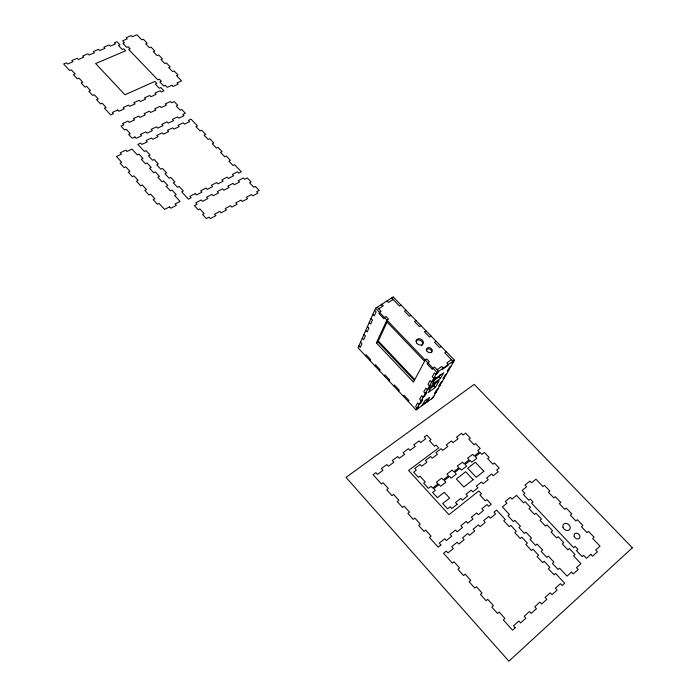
<?xml version="1.0" encoding="UTF-8"?>
<svg xmlns="http://www.w3.org/2000/svg" width="696" height="696" viewBox="0 0 696 696"><rect width="100%" height="100%" fill="white"/><g stroke="black" fill="none" stroke-linecap="round" stroke-linejoin="round"><path stroke-width="1.04" d="M375.57 308.241L358.022 347.817L416.104 409.874L432.912 397.851L454.488 360.206L393.205 296.983L375.57 308.241L437.062 372.438L416.104 409.874M381.277 305.483L381.834 304.239L383.313 305.77L378.615 308.772M365.478 355.786L365.992 354.664L370.69 359.675L370.168 360.789M392.57 298.366L393.205 296.983M417.6 408.804L418.6 407.021L417.104 408.091L415.634 406.525L417.644 402.923L419.114 404.489L420.619 403.419L422.663 399.782L421.15 400.861L419.671 399.286L421.715 395.606L423.203 397.19L424.717 396.111L426.796 392.405L425.273 393.484L423.777 391.9L425.865 388.15L427.37 389.743L428.901 388.664L431.015 384.879L429.484 385.967L427.97 384.366L430.093 380.547L431.624 382.147L433.164 381.06L435.322 377.206L433.782 378.293L432.242 376.684L434.417 372.786L435.957 374.396L437.514 373.308L438.611 371.342L434.487 367.044L432.277 369.306L427.144 363.947L429.345 361.685L426.787 359.005L425.23 360.084L413.415 382.121L376.353 342.902L386.924 320.09L388.499 319.072L386.019 316.489L384.453 317.507L383.879 318.742L378.955 313.591L379.511 312.347L381.077 311.338L377.145 307.232M376.353 342.902L377.885 341.893L387.167 321.926M374.866 365.818L375.396 364.704L380.129 369.759L379.59 370.864M384.331 375.927L384.879 374.822L389.647 379.92L389.09 381.017M393.875 386.123L394.432 385.027L399.243 390.16L398.669 391.248M403.489 396.398L404.063 395.311L408.909 400.487L408.326 401.566M422.072 405.603L424.708 400.931L429.676 397.39L427.013 402.07M429.423 389.02L433.817 385.915L435.731 382.53M434.06 380.303L438.932 376.867L440.324 374.396M435.313 387.481L439.15 380.729L432.077 385.732L428.284 392.474L435.313 387.481L433.817 385.915M440.446 378.45L443.717 372.699L435.565 378.441L432.338 384.183L440.446 378.45L438.932 376.867M431.442 398.904L433.939 396.059M436.018 392.44L434.539 393.492L436.627 389.838L438.106 388.786M422.681 404.533L427.631 400.992L426.17 399.443M440.22 385.097L438.732 386.15L440.864 382.426L442.36 381.365M444.518 377.606L443.013 378.668L445.188 374.866L446.693 373.804M451.112 366.096L449.599 367.157L447.38 371.038L448.894 369.967M437.062 372.438L454.488 360.206M453.357 362.181L451.834 363.251L452.965 361.276L444.744 352.794L446.275 351.732M437.062 369.733L441.708 366.479L443.256 368.088L442.586 369.272L447.702 365.678L448.381 364.495L446.832 362.894L451.417 359.684M441.168 346.469L439.637 347.513L434.556 342.258L436.079 341.223M431.015 335.994L429.484 337.029L424.447 331.818L425.978 330.791M420.95 325.606L419.418 326.633L414.416 321.465L415.956 320.447M410.971 315.305L409.431 316.315L404.472 311.19L406.012 310.19M401.07 305.092L399.53 306.092L391.665 297.966M393.136 299.48L388.499 302.455L387.028 300.924M386.358 321.326L424.586 361.276M374.657 310.312L376.127 311.851L374.291 315.958L372.83 314.427M371.02 318.498L372.473 320.021L370.681 324.049L369.237 322.526M367.462 326.52L368.897 328.042L367.14 331.992L365.704 330.478M378.119 340.849L414.642 379.433M377.885 341.893L414.198 380.277M363.973 334.393L365.391 335.907L363.66 339.779L362.251 338.273M360.545 342.119L361.955 343.615L360.258 347.417L358.858 345.929M416.025 341.005A3.758 2.975 27.1 0 1 421.35 341.023A3.758 2.975 27.1 0 1 421.654 345.721M426.274 349.67A3.019 2.393 27.9 0 1 429.893 349.235A3.019 2.393 27.9 0 1 431.564 352.472M632.368 547.795L508.889 661.2L346.008 477.378L474.22 384.375L632.368 547.795M515.249 627.783L512.552 630.211L503.286 619.875L504.905 618.44L499.154 612.028L497.527 613.463L491.794 607.069L493.421 605.65L487.713 599.299L486.095 600.709L480.414 594.384L482.041 592.983L476.386 586.685L474.759 588.077L469.13 581.804L470.757 580.42L465.163 574.183L463.527 575.557L457.951 569.337L459.586 567.98L454.036 561.794L452.391 563.151L443.561 553.303L446.293 551.075L447.946 552.911L453.383 548.465L451.73 546.638L457.142 542.227L458.786 544.046L464.154 539.661L462.509 537.851L467.842 533.501L469.487 535.302L474.776 530.978L473.141 529.186L478.404 524.888L480.04 526.672L485.269 522.4L483.624 520.625L488.827 516.397L490.454 518.163L495.613 513.944L493.986 512.186L496.553 510.09L505.279 519.468L503.747 520.738L509.228 526.637L510.768 525.358L516.275 531.283L514.744 532.57L520.277 538.521L521.809 537.225L527.368 543.193L525.845 544.498L531.431 550.501L532.953 549.188L538.556 555.217L537.034 556.539L542.671 562.594L544.194 561.263L549.849 567.344L548.326 568.675L554.016 574.792L555.53 573.443L564.673 583.265L562.15 585.536L560.428 583.683L555.356 588.242L557.078 590.104L551.971 594.706L550.249 592.835L545.107 597.455L546.83 599.334L541.662 603.997L539.931 602.11L534.711 606.79L536.451 608.687L531.205 613.411L529.465 611.506L524.184 616.256L525.915 618.17L520.599 622.963L518.859 621.032L513.5 625.852L515.249 627.783M590.843 554.39L586.467 558.314L583.622 555.321L582.16 556.626L576.497 550.649L577.967 549.344L575.148 546.369L573.678 547.665L531.535 503.138L533.023 501.903L530.3 499.032L528.812 500.259L523.375 494.517L524.862 493.299L522.157 490.445L526.62 486.808L524.993 485.103L529.917 481.093L531.535 482.789L535.937 479.196L542.958 486.539L544.42 485.338L549.849 491.002L548.387 492.211L553.842 497.91L555.295 496.692L560.767 502.408L559.314 503.634L564.813 509.385L566.266 508.15L571.79 513.918L570.337 515.153L575.888 520.956L577.332 519.703L582.9 525.515L581.456 526.776L587.05 532.623L588.485 531.352L594.106 537.216L592.661 538.495L600.004 546.169L595.68 550.049L597.377 551.832L592.548 556.182L590.843 554.39M571.512 572.095L567.023 576.123L559.61 568.197L558.105 569.528L552.433 563.456L553.938 562.124L548.291 556.078L546.786 557.4L541.157 551.38L542.671 550.066L537.077 544.072L535.563 545.377L529.987 539.4L531.5 538.112L525.958 532.17L524.436 533.458L518.912 527.533L520.434 526.254L514.936 520.373L513.404 521.643L507.932 515.771L509.455 514.509L502.373 506.923L506.94 503.199L505.313 501.459L510.368 497.344L511.986 499.075L516.502 495.387L523.566 502.869L525.062 501.633L530.517 507.41L529.021 508.654L534.502 514.466L535.998 513.213L541.497 519.033L540.009 520.295L545.534 526.159L547.021 524.888L552.572 530.761L551.084 532.04L556.661 537.947L558.149 536.668L563.743 542.593L562.264 543.88L567.884 549.849L569.363 548.544L575.009 554.521L573.539 555.834L580.916 563.656L576.479 567.64L578.193 569.458L573.226 573.922L571.512 572.095M440.899 544.959L438.167 547.169L429.432 537.442L431.076 536.12L425.656 530.082L424.003 531.387L418.609 525.367L420.254 524.071L414.877 518.085L413.224 519.373L407.873 513.404L409.526 512.125L404.193 506.192L402.54 507.462L397.233 501.546L398.886 500.285L393.605 494.404L391.952 495.656L386.689 489.793L388.351 488.548L383.113 482.72L381.452 483.955L373.117 474.663L375.884 472.627L377.441 474.359L382.957 470.296L381.399 468.573L386.88 464.545L388.429 466.259L393.875 462.248L392.318 460.543L397.729 456.559L399.278 458.264L404.654 454.305L403.106 452.609L408.439 448.685L409.988 450.373L415.295 446.458L413.746 444.788L419.018 440.907L420.567 442.578L425.804 438.715L424.255 437.053L426.865 435.139L430.981 439.559L429.423 440.716L434.591 446.275L436.148 445.109L438.741 447.893L408.595 470.461L448.937 514.692L478.822 490.95L481.51 493.829L479.962 495.065L485.347 500.85L486.895 499.615L491.219 504.261L488.644 506.34L487.017 504.591L481.85 508.759L483.476 510.516L478.282 514.718L476.647 512.961L471.418 517.18L473.045 518.955L467.773 523.218L466.146 521.435L460.839 525.715L462.475 527.507L457.133 531.831L455.497 530.03L450.121 534.371L451.756 536.172L446.345 540.548L444.709 538.739L439.263 543.132L440.899 544.959M457.133 504.296L451.843 508.489L450.225 506.723L447.563 508.828L442.734 503.539L449.642 498.118L444.309 492.307L437.392 497.692L432.599 492.446L435.27 490.384L433.678 488.644L438.993 484.547L440.585 486.278L445.866 482.197L444.274 480.475L449.52 476.429L451.104 478.143L456.315 474.115L454.732 472.41L459.917 468.417L461.5 470.113L466.642 466.137L465.058 464.45L470.174 460.508L471.749 462.188L476.83 458.264L475.255 456.585L480.301 452.696L481.876 454.358L484.39 452.417L489.131 457.42L487.626 458.594L492.907 464.18L494.412 463.005L499.189 468.043L496.683 470.026L498.275 471.714L493.247 475.699L491.654 474.002L486.591 477.995L488.192 479.701L483.094 483.737L481.493 482.023L476.368 486.078L477.969 487.792L472.81 491.881L471.209 490.149L466.015 494.256L467.616 495.996L462.396 500.128L460.787 498.388L455.523 502.538L457.133 504.296M473.115 479.709L463.806 487.009L456.367 478.978L465.685 471.749L473.115 479.709M483.833 471.305L476.186 477.299L467.712 468.225L475.368 462.292L483.833 471.305M437.958 483.929L432.642 488.027L431.05 486.287L428.379 488.34L423.62 483.137L425.23 481.91L419.966 476.151L418.357 477.369L413.642 472.201L416.321 470.192L414.755 468.478L420.088 464.476L421.654 466.181L426.961 462.196L425.395 460.491L430.659 456.541L432.225 458.229L437.453 454.297L435.896 452.618L441.099 448.711L442.656 450.39L447.824 446.501L446.267 444.84L451.399 440.986L452.957 442.647L458.055 438.811L456.506 437.158L461.578 433.356L463.127 435L465.65 433.103L470.322 438.028L468.808 439.176L474.019 444.683L475.525 443.526L480.231 448.502L477.717 450.434L479.292 452.095L474.237 455.984L472.662 454.314L467.573 458.22L469.147 459.899L464.032 463.84L462.457 462.153L457.307 466.111L458.89 467.808L453.705 471.801L452.122 470.096L446.902 474.107L448.485 475.82L443.239 479.857L441.655 478.143L436.366 482.197L437.958 483.929M215.786 215.656L210.383 218.535L209.087 217.135L206.373 218.588L202.501 214.394L204.137 213.524L199.848 208.896L198.221 209.748L194.375 205.59L197.09 204.172L195.811 202.788L201.231 199.969L202.501 201.344L207.886 198.534L206.608 197.159L211.958 194.375L213.237 195.741L218.553 192.957L217.274 191.6L222.563 188.842L223.842 190.199L229.097 187.45L227.827 186.102L233.056 183.379L234.326 184.727L239.528 182.004L238.25 180.673L243.426 177.976L244.696 179.307L247.271 177.967L251.091 181.96L249.551 182.77L253.814 187.233L255.354 186.424L259.208 190.443L256.633 191.818L257.92 193.166L252.761 195.915L251.474 194.567L246.28 197.333L247.567 198.691L242.347 201.475L241.06 200.109L235.805 202.91L237.101 204.276L231.811 207.095L230.524 205.72L225.208 208.548L226.505 209.931L221.163 212.785L219.866 211.401L214.499 214.264L215.786 215.656M169.563 206.843L164.56 209.426L159.062 203.38L157.383 204.232L153.172 199.595L154.843 198.743L150.649 194.132L148.979 194.976L144.794 190.373L146.473 189.538L142.306 184.962L140.627 185.788L136.486 181.23L138.156 180.394L134.032 175.853L132.353 176.68L128.238 172.147L129.917 171.329L125.811 166.822L124.132 167.632L120.051 163.134L121.73 162.325L116.441 156.513L121.461 154.12L120.243 152.789L125.793 150.153L127.011 151.476L131.97 149.118L137.26 154.86L138.904 154.068L142.984 158.505L141.34 159.306L145.438 163.76L147.082 162.96L151.197 167.431L149.544 168.241L153.677 172.73L155.321 171.921L159.462 176.419L157.818 177.245L161.977 181.769L163.621 180.943L167.797 185.484L166.153 186.31L170.346 190.878L171.99 190.034L176.201 194.61L174.557 195.454L180.046 201.431L175.096 203.989L176.366 205.381L170.833 208.234L169.563 206.843M195.289 193.566L189.869 196.359L191.139 197.734L188.425 199.143L181.665 191.818L183.292 190.982L179.089 186.432L177.454 187.259L173.269 182.726L174.905 181.9L170.729 177.384L169.093 178.202L164.935 173.704L166.57 172.886L162.429 168.406L160.793 169.215L156.67 164.743L158.305 163.943L154.19 159.497L152.554 160.289L148.465 155.861L150.101 155.069L146.021 150.649L144.385 151.441L137.886 144.403L140.618 143.106L141.827 144.42L147.265 141.836L146.047 140.522L151.45 137.956L152.668 139.261L158.036 136.703L156.817 135.398L162.159 132.866L163.377 134.154L168.684 131.622L167.475 130.335L172.756 127.829L173.974 129.108L179.22 126.602L178.011 125.324L183.239 122.844L184.449 124.114L189.643 121.643L188.433 120.373L191.017 119.146L197.49 125.915L195.941 126.655L200.004 130.909L201.553 130.161L205.633 134.424L204.085 135.181L208.182 139.47L209.731 138.713L213.837 143.011L212.289 143.768L216.421 148.091L217.961 147.317L222.102 151.65L220.554 152.424L224.712 156.774L226.261 155.991L230.428 160.358L228.888 161.141L233.073 165.526L234.613 164.734L241.347 171.773L238.771 173.104L237.51 171.781L232.334 174.444L233.595 175.775L228.401 178.472L227.131 177.132L221.902 179.829L223.164 181.178L217.9 183.892L216.639 182.552L211.34 185.284L212.611 186.632L207.295 189.382L206.025 188.024L200.666 190.791L201.936 192.148L196.559 194.932L195.289 193.566M134.963 136.999L132.231 138.278L128.621 134.363L130.256 133.597L126.254 129.265L124.61 130.022L121.017 126.133L123.749 124.871L122.557 123.584L127.994 121.078L129.186 122.357L134.598 119.86L133.397 118.581L138.774 116.101L139.974 117.38L145.316 114.91L144.124 113.639L149.44 111.186L150.641 112.456L155.921 110.011L154.73 108.75L159.993 106.323L161.185 107.584L166.414 105.166L165.222 103.913L170.424 101.512L171.616 102.764L174.209 101.564L177.793 105.305L176.236 106.027L180.229 110.212L181.778 109.481L185.388 113.257L182.796 114.475L184.005 115.736L178.802 118.189L177.602 116.919L172.373 119.381L173.582 120.652L168.328 123.131L167.118 121.852L161.837 124.34L163.038 125.628L157.722 128.134L156.522 126.846L151.18 129.36L152.381 130.657L147.013 133.188L145.803 131.892L140.401 134.441L141.61 135.737L136.172 138.304L134.963 136.999M171.877 85.26L167.249 87.357L165.291 85.312L163.743 86.008L159.828 81.928L161.376 81.232L159.419 79.196L157.87 79.883L128.621 49.355L130.169 48.703L128.273 46.719L126.724 47.38L122.94 43.43L124.488 42.778L122.6 40.812L127.237 38.872L126.106 37.697L131.239 35.548L132.37 36.723L136.964 34.8L141.871 39.872L143.393 39.228L147.187 43.135L145.664 43.787L149.466 47.72L150.989 47.067L154.808 50.999L153.285 51.661L157.113 55.619L158.644 54.958L162.49 58.925L160.959 59.586L164.821 63.571L166.344 62.901L170.215 66.903L168.693 67.573L172.582 71.592L174.104 70.914L178.002 74.933L176.48 75.62L181.569 80.875L176.993 82.946L178.167 84.172L173.06 86.487L171.877 85.26M117.702 109.985L112.256 112.448L113.439 113.726L110.707 114.971L104.417 108.15L106.053 107.41L102.138 103.173L100.502 103.904L96.596 99.685L98.24 98.954L94.352 94.752L92.707 95.474L88.836 91.272L90.48 90.558L86.617 86.382L84.982 87.096L81.136 82.928L82.772 82.224L78.944 78.082L77.299 78.778L73.489 74.646L75.124 73.95L71.323 69.835L69.687 70.531L63.632 63.971L66.364 62.831L67.495 64.049L72.941 61.77L71.81 60.552L77.23 58.29L78.361 59.499L83.755 57.246L82.615 56.037L87.983 53.792L89.114 55.001L94.438 52.774L93.308 51.565L98.614 49.355L99.746 50.547L105.018 48.346L103.887 47.145L109.133 44.953L110.264 46.145L115.484 43.961L114.353 42.778L116.954 41.69L119.973 44.848L118.416 45.501L122.2 49.468L123.757 48.807L125.654 50.791L95.622 63.536L124.923 94.787L154.912 81.388L156.87 83.433L155.312 84.129L159.227 88.227L160.785 87.531L163.925 90.811L161.333 91.994L160.158 90.758L154.947 93.116L156.13 94.352L150.893 96.727L149.718 95.483L144.455 97.866L145.629 99.119L140.34 101.52L139.156 100.267L133.841 102.677L135.024 103.93L129.674 106.358L128.49 105.096L123.105 107.532L124.288 108.802L118.877 111.256L117.702 109.985M563.02 527.298A4.046 3.219 41.7 0 0 569.311 529.856A4.046 3.219 41.7 0 0 567.24 523.636A4.046 3.219 41.7 0 0 563.02 527.298M574.191 536.364A3.254 2.575 42.4 0 0 579.237 538.417A3.254 2.575 42.4 0 0 577.549 533.406A3.254 2.575 42.4 0 0 574.191 536.364M416.608 342.902A3.758 2.975 27.1 0 0 422.863 343.972A3.758 2.975 27.1 0 0 419.775 338.795A3.758 2.975 27.1 0 0 416.608 342.902M426.9 350.967A3.019 2.393 27.8 0 0 431.911 351.828A3.019 2.393 27.8 0 0 429.423 347.661A3.019 2.393 27.8 0 0 426.9 350.967"/></g></svg>
